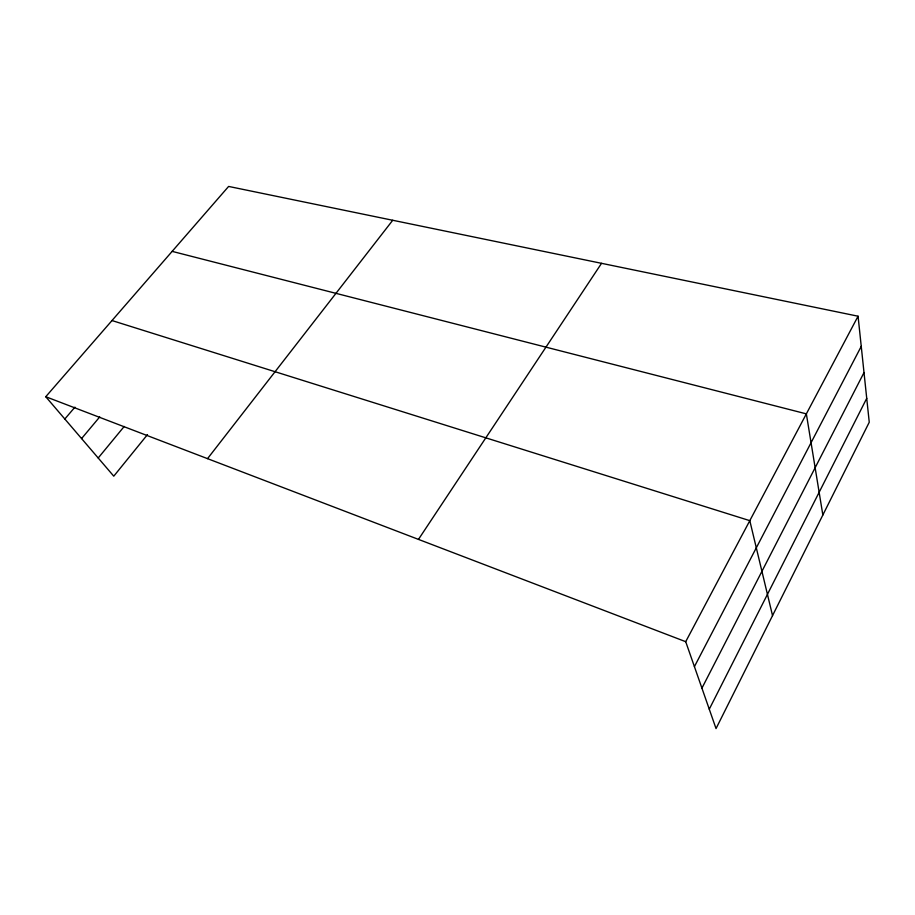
<?xml version="1.0" encoding="UTF-8"?>
<svg xmlns="http://www.w3.org/2000/svg" width="915" height="915" viewBox="0 0 915 915"><rect width="100%" height="100%" fill="white"/><g stroke="black" fill="none" stroke-linecap="round" stroke-linejoin="round"><path stroke-width="1.37" d="M709.274 709.182L866.734 398.334M701.931 688.149L864.012 372.565M694.416 666.623L861.244 346.362M858.064 316.213L869.25 422.227L716.033 728.569L685.712 641.689L858.064 316.213L228.624 186.431L45.75 396.721L113.769 476.177L147.487 434.602M418.475 539.393L601.544 263.326M207.533 458.644L392.729 220.275M98.202 457.992L124.211 426.447M81.572 438.571L99.724 416.92M64.828 419.001L74.927 407.152M172.146 251.373L806.355 413.866L822.848 515.008M111.985 320.547L749.797 520.658L772.535 615.612M45.75 396.721L685.712 641.689"/></g></svg>
